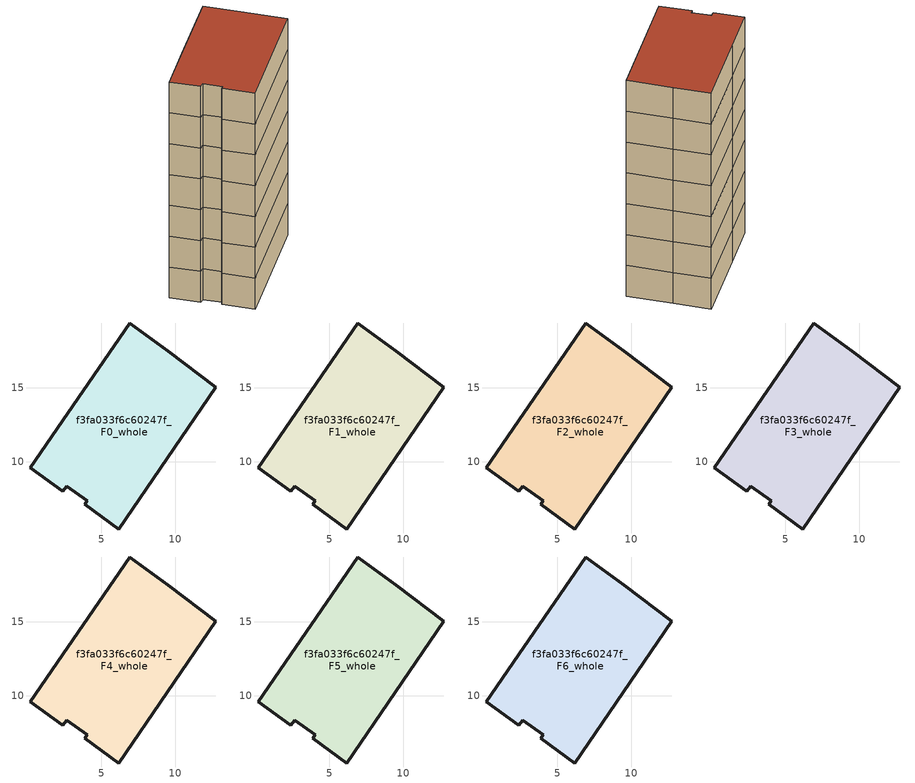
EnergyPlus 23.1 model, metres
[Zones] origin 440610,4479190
f3fa033f6c60247f_F0_whole
 floor ground (EU_floor_Construction): 9.53,17.44 12.74,15.03 6.18,5.44 3.88,7.11 4.04,7.34 2.65,8.33 2.38,8 0.18,9.57 2.72,13.25 6.93,19.36 z0
 wall outside (EU_wall_Construction): 12.74,15.03 9.53,17.44 6.93,19.36 2.72,13.25 0.18,9.57 2.38,8 2.65,8.33 4.04,7.34 3.88,7.11 6.18,5.44 12.74,15.03 z0:3
f3fa033f6c60247f_F1_whole
 floor to f3fa033f6c60247f_F0_whole (EU_floor_Construction): 9.53,17.44 12.74,15.03 6.18,5.44 3.88,7.11 4.04,7.34 2.65,8.33 2.38,8 0.18,9.57 2.72,13.25 6.93,19.36 z3
 wall outside (EU_wall_Construction): 12.74,15.03 9.53,17.44 6.93,19.36 2.72,13.25 0.18,9.57 2.38,8 2.65,8.33 4.04,7.34 3.88,7.11 6.18,5.44 12.74,15.03 z3:6
f3fa033f6c60247f_F2_whole
 floor to f3fa033f6c60247f_F1_whole (EU_floor_Construction): 9.53,17.44 12.74,15.03 6.18,5.44 3.88,7.11 4.04,7.34 2.65,8.33 2.38,8 0.18,9.57 2.72,13.25 6.93,19.36 z6
 wall outside (EU_wall_Construction): 12.74,15.03 9.53,17.44 6.93,19.36 2.72,13.25 0.18,9.57 2.38,8 2.65,8.33 4.04,7.34 3.88,7.11 6.18,5.44 12.74,15.03 z6:9
f3fa033f6c60247f_F3_whole
 floor to f3fa033f6c60247f_F2_whole (EU_floor_Construction): 9.53,17.44 12.74,15.03 6.18,5.44 3.88,7.11 4.04,7.34 2.65,8.33 2.38,8 0.18,9.57 2.72,13.25 6.93,19.36 z9
 wall outside (EU_wall_Construction): 12.74,15.03 9.53,17.44 6.93,19.36 2.72,13.25 0.18,9.57 2.38,8 2.65,8.33 4.04,7.34 3.88,7.11 6.18,5.44 12.74,15.03 z9:12
f3fa033f6c60247f_F4_whole
 floor to f3fa033f6c60247f_F3_whole (EU_floor_Construction): 9.53,17.44 12.74,15.03 6.18,5.44 3.88,7.11 4.04,7.34 2.65,8.33 2.38,8 0.18,9.57 2.72,13.25 6.93,19.36 z12
 wall outside (EU_wall_Construction): 12.74,15.03 9.53,17.44 6.93,19.36 2.72,13.25 0.18,9.57 2.38,8 2.65,8.33 4.04,7.34 3.88,7.11 6.18,5.44 12.74,15.03 z12:15
f3fa033f6c60247f_F5_whole
 floor to f3fa033f6c60247f_F4_whole (EU_floor_Construction): 9.53,17.44 12.74,15.03 6.18,5.44 3.88,7.11 4.04,7.34 2.65,8.33 2.38,8 0.18,9.57 2.72,13.25 6.93,19.36 z15
 wall outside (EU_wall_Construction): 12.74,15.03 9.53,17.44 6.93,19.36 2.72,13.25 0.18,9.57 2.38,8 2.65,8.33 4.04,7.34 3.88,7.11 6.18,5.44 12.74,15.03 z15:18
f3fa033f6c60247f_F6_whole
 floor to f3fa033f6c60247f_F5_whole (EU_floor_Construction): 9.53,17.44 12.74,15.03 6.18,5.44 3.88,7.11 4.04,7.34 2.65,8.33 2.38,8 0.18,9.57 2.72,13.25 6.93,19.36 z18
 wall outside (EU_wall_Construction): 12.74,15.03 9.53,17.44 6.93,19.36 2.72,13.25 0.18,9.57 2.38,8 2.65,8.33 4.04,7.34 3.88,7.11 6.18,5.44 12.74,15.03 z18:21
 roof outside (EU_roof_Construction): 6.18,5.44 12.74,15.03 9.53,17.44 6.93,19.36 2.72,13.25 0.18,9.57 2.38,8 2.65,8.33 4.04,7.34 3.88,7.11 z21
[Building]
EU S2 Campaign: North Axis=0; Terrain=City; Solar Distribution=FullExterior
[Site:Location]
Madrid: Latitude=40.5; Longitude=-3.5; Time Zone=1; Elevation=609
[SizingPeriod:WeatherFileDays]
AnnualSizingPeriod: Begin Month=1; Begin Day of Month=1; End Month=12; End Day of Month=31; Day of Week for Start Day=Monday; Use Weather File Daylight Saving Period=No; Use Weather File Rain and Snow Indicators=No
[MATERIAL]
EU_InternalMass_Material: Roughness=MediumRough; Thickness=0.1; Conductivity=1; Density=1800; Specific Heat=900; Thermal Absorptance=0.9; Solar Absorptance=0.7; Visible Absorptance=0.7
[MATERIAL:NOMASS] Roughness=MediumRough; Thermal Absorptance=0.9; Solar Absorptance=0.7; Visible Absorptance=0.7
Name | Thermal Resistance
EU_wall_NoMass | 1.60022
EU_roof_NoMass | 1.57597
EU_floor_NoMass | 0.470652
[CONSTRUCTION]
EU_wall_Construction: EU_wall_NoMass
EU_roof_Construction: EU_roof_NoMass
EU_floor_Construction: EU_floor_NoMass
EU_InternalMass_Construction: EU_InternalMass_Material
[ZONE] Type=1; Multiplier=1; Ceiling Height=autocalculate; Volume=254.225; Floor Area=autocalculate; Part of Total Floor Area=Yes
f3fa033f6c60247f_F0_whole; f3fa033f6c60247f_F1_whole; f3fa033f6c60247f_F2_whole; f3fa033f6c60247f_F3_whole; f3fa033f6c60247f_F4_whole; f3fa033f6c60247f_F5_whole; f3fa033f6c60247f_F6_whole
[INTERNALMASS] Construction=EU_InternalMass_Construction; Surface Area=84.7416
Name | Zone or ZoneList
f3fa033f6c60247f_F0_whole_EU_InternalMass | f3fa033f6c60247f_F0_whole
f3fa033f6c60247f_F1_whole_EU_InternalMass | f3fa033f6c60247f_F1_whole
f3fa033f6c60247f_F2_whole_EU_InternalMass | f3fa033f6c60247f_F2_whole
f3fa033f6c60247f_F3_whole_EU_InternalMass | f3fa033f6c60247f_F3_whole
f3fa033f6c60247f_F4_whole_EU_InternalMass | f3fa033f6c60247f_F4_whole
f3fa033f6c60247f_F5_whole_EU_InternalMass | f3fa033f6c60247f_F5_whole
f3fa033f6c60247f_F6_whole_EU_InternalMass | f3fa033f6c60247f_F6_whole
[OTHEREQUIPMENT] Fuel Type=Electricity; Design Level Calculation Method=Watts/Area; Power per Zone Floor Area=1; Fraction Latent=0; Fraction Radiant=0; Fraction Lost=0; Carbon Dioxide Generation Rate=0; EndUse Subcategory=EU_Step8_InternalGains
Name | Zone or ZoneList or Space or SpaceList | Schedule
EU_Step8_InternalGain_f3fa033f6c60247f_F0_whole_f000 | f3fa033f6c60247f_F0_whole | EU_Step8_GainSchedule_f3fa033f6c60247f_F0_whole_f000
EU_Step8_InternalGain_f3fa033f6c60247f_F1_whole_f000 | f3fa033f6c60247f_F1_whole | EU_Step8_GainSchedule_f3fa033f6c60247f_F1_whole_f000
EU_Step8_InternalGain_f3fa033f6c60247f_F2_whole_f000 | f3fa033f6c60247f_F2_whole | EU_Step8_GainSchedule_f3fa033f6c60247f_F2_whole_f000
EU_Step8_InternalGain_f3fa033f6c60247f_F3_whole_f000 | f3fa033f6c60247f_F3_whole | EU_Step8_GainSchedule_f3fa033f6c60247f_F3_whole_f000
EU_Step8_InternalGain_f3fa033f6c60247f_F4_whole_f000 | f3fa033f6c60247f_F4_whole | EU_Step8_GainSchedule_f3fa033f6c60247f_F4_whole_f000
EU_Step8_InternalGain_f3fa033f6c60247f_F5_whole_f000 | f3fa033f6c60247f_F5_whole | EU_Step8_GainSchedule_f3fa033f6c60247f_F5_whole_f000
EU_Step8_InternalGain_f3fa033f6c60247f_F6_whole_f000 | f3fa033f6c60247f_F6_whole | EU_Step8_GainSchedule_f3fa033f6c60247f_F6_whole_f000
[ZONEVENTILATION:DESIGNFLOWRATE] Schedule=EU_AlwaysOn; Design Flow Rate Calculation Method=AirChanges/Hour; Air Changes per Hour=0.480704; Ventilation Type=Natural; Fan Pressure Rise=0; Fan Total Efficiency=1; Constant Term Coefficient=1; Temperature Term Coefficient=0; Velocity Term Coefficient=0; Velocity Squared Term Coefficient=0; Minimum Indoor Temperature=-100; Maximum Indoor Temperature=100; Delta Temperature=-100; Minimum Outdoor Temperature=-100; Maximum Outdoor Temperature=100; Maximum Wind Speed=40
Name | Zone or ZoneList or Space or SpaceList
EU_ConstantAir_f3fa033f6c60247f_F0_whole | f3fa033f6c60247f_F0_whole
EU_ConstantAir_f3fa033f6c60247f_F1_whole | f3fa033f6c60247f_F1_whole
EU_ConstantAir_f3fa033f6c60247f_F2_whole | f3fa033f6c60247f_F2_whole
EU_ConstantAir_f3fa033f6c60247f_F3_whole | f3fa033f6c60247f_F3_whole
EU_ConstantAir_f3fa033f6c60247f_F4_whole | f3fa033f6c60247f_F4_whole
EU_ConstantAir_f3fa033f6c60247f_F5_whole | f3fa033f6c60247f_F5_whole
EU_ConstantAir_f3fa033f6c60247f_F6_whole | f3fa033f6c60247f_F6_whole
[HVACTEMPLATE:THERMOSTAT] Constant Heating Setpoint=20; Constant Cooling Setpoint=50
EU_HeatOnly_f3fa033f6c60247f_F0_whole; EU_HeatOnly_f3fa033f6c60247f_F1_whole; EU_HeatOnly_f3fa033f6c60247f_F2_whole; EU_HeatOnly_f3fa033f6c60247f_F3_whole; EU_HeatOnly_f3fa033f6c60247f_F4_whole; EU_HeatOnly_f3fa033f6c60247f_F5_whole; EU_HeatOnly_f3fa033f6c60247f_F6_whole
[HVACTEMPLATE:ZONE:IDEALLOADSAIRSYSTEM] System Availability Schedule=EU_AlwaysOn; Maximum Heating Supply Air Temperature=50; Minimum Cooling Supply Air Temperature=13; Maximum Heating Supply Air Humidity Ratio=0.0156; Minimum Cooling Supply Air Humidity Ratio=0.0077; Heating Limit=NoLimit; Cooling Limit=NoLimit; Heating Availability Schedule=EU_AlwaysOn; Cooling Availability Schedule=EU_CoolingOff; Dehumidification Control Type=ConstantSensibleHeatRatio; Cooling Sensible Heat Ratio=0.7; Dehumidification Setpoint=60; Humidification Control Type=None; Humidification Setpoint=30; Outdoor Air Method=None; Outdoor Air Flow Rate per Person=0.00944; Outdoor Air Flow Rate per Zone Floor Area=0; Outdoor Air Flow Rate per Zone=0; Demand Controlled Ventilation Type=None; Outdoor Air Economizer Type=NoEconomizer; Heat Recovery Type=None; Sensible Heat Recovery Effectiveness=0.7; Latent Heat Recovery Effectiveness=0.65
Name | Template Thermostat
f3fa033f6c60247f_F0_whole | EU_HeatOnly_f3fa033f6c60247f_F0_whole
f3fa033f6c60247f_F1_whole | EU_HeatOnly_f3fa033f6c60247f_F1_whole
f3fa033f6c60247f_F2_whole | EU_HeatOnly_f3fa033f6c60247f_F2_whole
f3fa033f6c60247f_F3_whole | EU_HeatOnly_f3fa033f6c60247f_F3_whole
f3fa033f6c60247f_F4_whole | EU_HeatOnly_f3fa033f6c60247f_F4_whole
f3fa033f6c60247f_F5_whole | EU_HeatOnly_f3fa033f6c60247f_F5_whole
f3fa033f6c60247f_F6_whole | EU_HeatOnly_f3fa033f6c60247f_F6_whole
[SIZING:ZONE] Zone Cooling Design Supply Air Temperature Input Method=SupplyAirTemperature; Zone Cooling Design Supply Air Temperature=13; Zone Heating Design Supply Air Temperature Input Method=SupplyAirTemperature; Zone Heating Design Supply Air Temperature=50; Zone Cooling Design Supply Air Humidity Ratio=0.008; Zone Heating Design Supply Air Humidity Ratio=0.008; Cooling Design Air Flow Method=DesignDay; Cooling Design Air Flow Rate=0; Cooling Minimum Air Flow per Zone Floor Area=0.000762; Cooling Minimum Air Flow=0; Cooling Minimum Air Flow Fraction=0.2; Heating Design Air Flow Method=DesignDay; Heating Design Air Flow Rate=0; Heating Maximum Air Flow per Zone Floor Area=0.002032; Heating Maximum Air Flow=0.141576; Heating Maximum Air Flow Fraction=0.3; Account for Dedicated Outdoor Air System=No; Dedicated Outdoor Air System Control Strategy=NeutralSupplyAir; Dedicated Outdoor Air Low Setpoint Temperature for Design=autosize; Dedicated Outdoor Air High Setpoint Temperature for Design=autosize; Zone Load Sizing Method=Sensible Load Only No Latent Load; Zone Latent Cooling Design Supply Air Humidity Ratio Input Method=HumidityRatioDifference; Zone Cooling Design Supply Air Humidity Ratio Difference=0.005; Zone Latent Heating Design Supply Air Humidity Ratio Input Method=HumidityRatioDifference; Zone Humidification Design Supply Air Humidity Ratio Difference=0.005
f3fa033f6c60247f_F0_whole; f3fa033f6c60247f_F1_whole; f3fa033f6c60247f_F2_whole; f3fa033f6c60247f_F3_whole; f3fa033f6c60247f_F4_whole; f3fa033f6c60247f_F5_whole; f3fa033f6c60247f_F6_whole
[SCHEDULE:CONSTANT]
Name | Hourly Value
EU_AlwaysOn | 1
EU_CoolingOff | 0
[SCHEDULE:FILE] Column Number=1; Rows to Skip at Top=0; Number of Hours of Data=8760; Column Separator=Comma; Interpolate to Timestep=No; Minutes per Item=60; Adjust Schedule for Daylight Savings=Yes
Name | File
EU_Step8_GainSchedule_f3fa033f6c60247f_F0_whole_f000 | C:\Users\o_iseri\Desktop\OpenUBEM\openubem\outputs\eu_evidence\EU-11\ES-MAD-BERRUGUETE\idfs\f3fa033f6c60247f\f3fa033f6c60247f_F0_whole_f000_gain.csv
EU_Step8_GainSchedule_f3fa033f6c60247f_F1_whole_f000 | C:\Users\o_iseri\Desktop\OpenUBEM\openubem\outputs\eu_evidence\EU-11\ES-MAD-BERRUGUETE\idfs\f3fa033f6c60247f\f3fa033f6c60247f_F1_whole_f000_gain.csv
EU_Step8_GainSchedule_f3fa033f6c60247f_F2_whole_f000 | C:\Users\o_iseri\Desktop\OpenUBEM\openubem\outputs\eu_evidence\EU-11\ES-MAD-BERRUGUETE\idfs\f3fa033f6c60247f\f3fa033f6c60247f_F2_whole_f000_gain.csv
EU_Step8_GainSchedule_f3fa033f6c60247f_F3_whole_f000 | C:\Users\o_iseri\Desktop\OpenUBEM\openubem\outputs\eu_evidence\EU-11\ES-MAD-BERRUGUETE\idfs\f3fa033f6c60247f\f3fa033f6c60247f_F3_whole_f000_gain.csv
EU_Step8_GainSchedule_f3fa033f6c60247f_F4_whole_f000 | C:\Users\o_iseri\Desktop\OpenUBEM\openubem\outputs\eu_evidence\EU-11\ES-MAD-BERRUGUETE\idfs\f3fa033f6c60247f\f3fa033f6c60247f_F4_whole_f000_gain.csv
EU_Step8_GainSchedule_f3fa033f6c60247f_F5_whole_f000 | C:\Users\o_iseri\Desktop\OpenUBEM\openubem\outputs\eu_evidence\EU-11\ES-MAD-BERRUGUETE\idfs\f3fa033f6c60247f\f3fa033f6c60247f_F5_whole_f000_gain.csv
EU_Step8_GainSchedule_f3fa033f6c60247f_F6_whole_f000 | C:\Users\o_iseri\Desktop\OpenUBEM\openubem\outputs\eu_evidence\EU-11\ES-MAD-BERRUGUETE\idfs\f3fa033f6c60247f\f3fa033f6c60247f_F6_whole_f000_gain.csv
